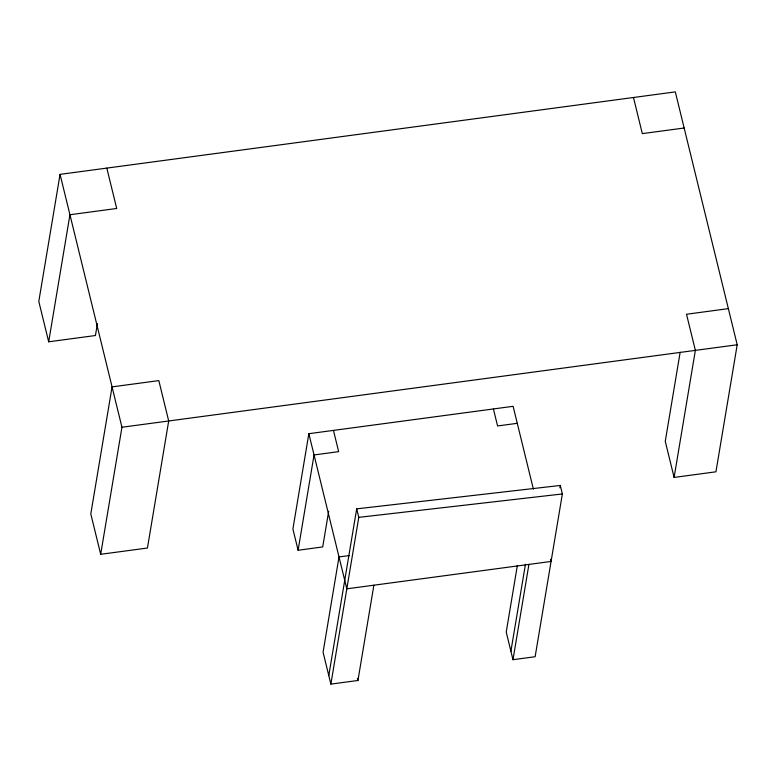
<?xml version="1.0" encoding="UTF-8"?>
<svg xmlns="http://www.w3.org/2000/svg" width="776" height="776" viewBox="0 0 776 776"><rect width="100%" height="100%" fill="white"/><g stroke="black" fill="none" stroke-linecap="round" stroke-linejoin="round"><path stroke-width="1.16" d="M680.164 352.246L665.265 441.292L674.101 477.424L715.938 471.808L737.2 344.767L675.314 91.888L60.062 174.367L38.8 301.418L48.684 341.799L95.438 335.523L97.427 323.65M48.684 341.799L69.937 214.748L116.701 208.472L106.816 168.101M100.686 554.297L90.802 513.925L112.064 386.875L158.828 380.609L168.702 420.98L147.44 548.031L100.686 554.297L121.948 427.246L60.062 174.367M533.384 489.152L513.111 406.314L308.848 433.697L292.901 528.99L298.1 550.242L322.709 546.944L328.694 511.209M298.1 550.242L314.047 454.949L338.656 451.651L333.457 430.399M328.781 675.615L356.688 508.862L560.291 485.446L562.367 493.953L535.13 656.729L512.985 659.697L506.224 632.071L517.379 565.374M373.877 585.201L357.94 680.484L330.867 684.112L358.774 517.359L356.688 508.862M510.899 651.2L525.449 564.249M512.985 659.697L528.922 564.414M559.894 487.813L560.291 485.446M674.101 477.424L695.364 350.374L686.517 314.251L728.363 308.635M684.16 128.011L642.315 133.618L633.478 97.495M121.948 427.246L737.2 344.767M517.272 423.318L497.581 425.956L493.42 408.952M349.598 555.529L339.005 556.955L323.068 652.238L330.867 684.112M358.774 517.359L562.367 493.953M550.553 559.321L551.076 561.446L346.814 588.829L308.848 433.697M357.416 678.36L357.94 680.484"/></g></svg>
